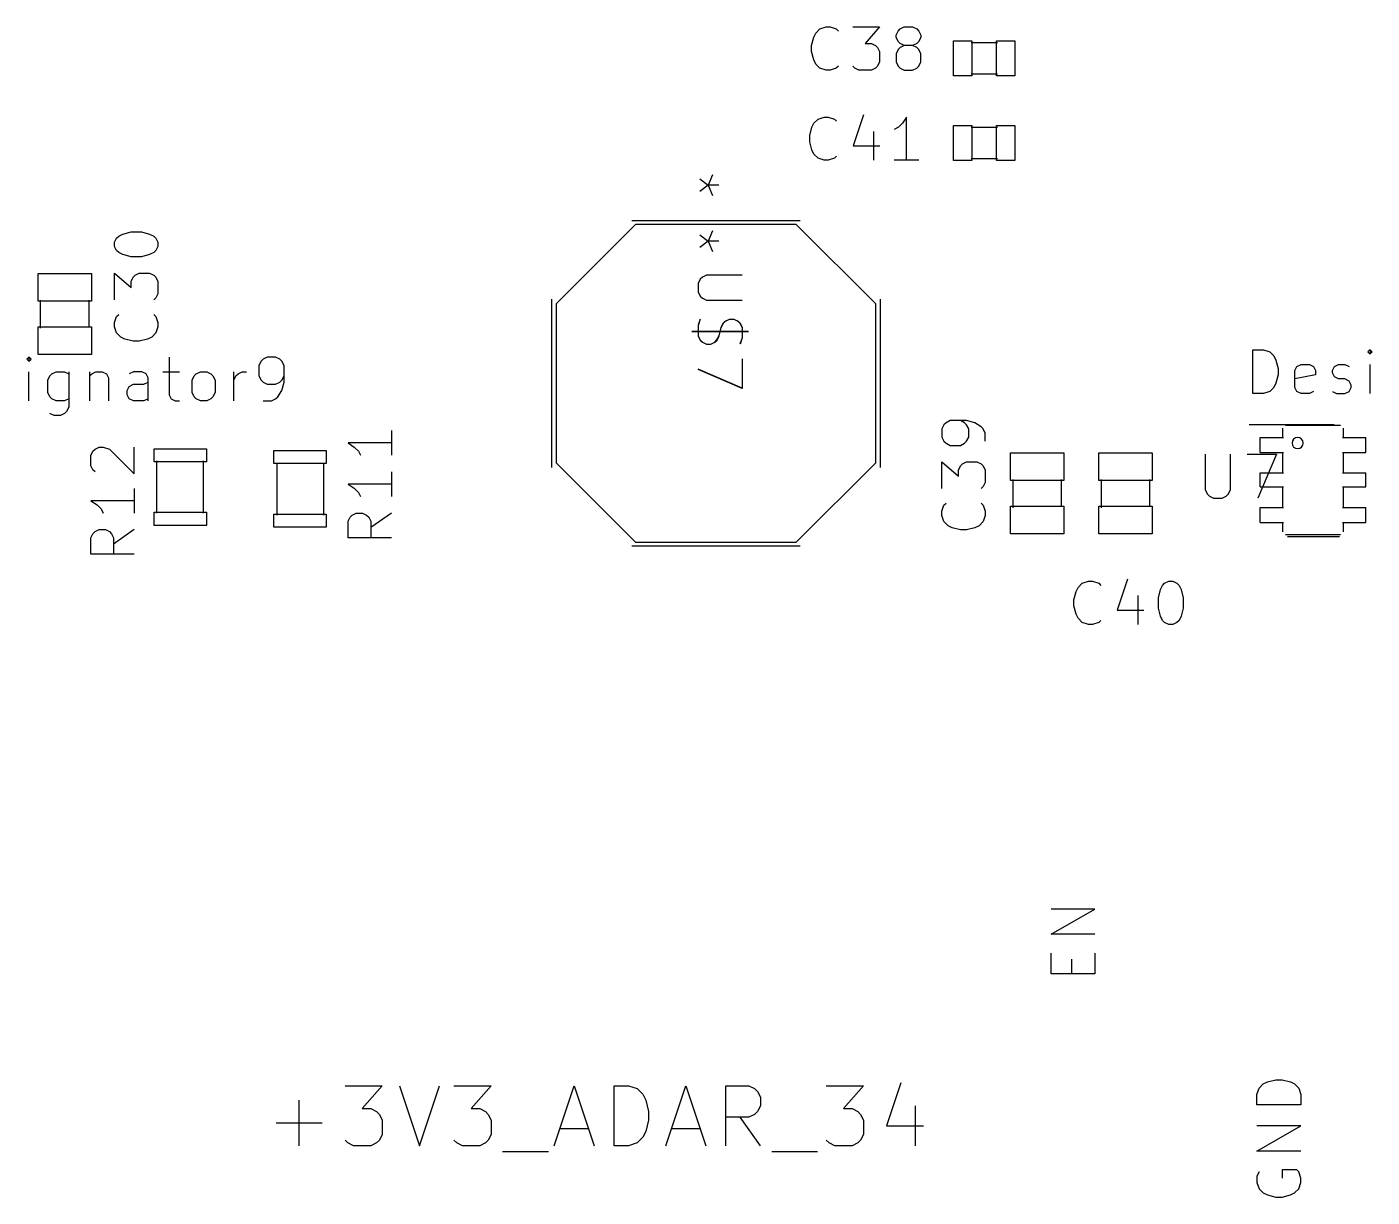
# Model space of a CAD drawing. Header units: millimetres. Extents: x 0 to 280, y -704 to 300.
# Drawn here: x 188.85 to 225.43, y 89.56 to 121.38 of the extents above; entities that cross this region are included whole.
import ezdxf

# ---------------------------------------------------------------- set-up
doc = ezdxf.new("R2010")
doc.units = ezdxf.units.MM
doc.layers.add('F.Fab', color=9, linetype='CONTINUOUS', true_color=0xafafaf)
doc.layers.add('F.Silkscreen', color=41, linetype='CONTINUOUS', true_color=0xf2eda1)

msp = doc.modelspace()

# ---------------------------------------------------------------- linework, layer by layer
at = {"layer": 'F.Fab', "linetype": 'CONTINUOUS'}
for p, q in [((214.0518, 120.0501), (214.0518, 121.0001)), ((214.0518, 121.0001), (214.5519, 121.0001)), ((214.534, 120.952), (215.246, 120.952)), ((214.5519, 121.0001), (214.5519, 120.0501)), ((215.2202, 120.0501), (215.2202, 121.0001)), ((215.2202, 121.0001), (215.7203, 121.0001)), ((215.7203, 121.0001), (215.7203, 120.0501)), ((214.5519, 120.0501), (214.0518, 120.0501)), ((214.534, 120.101), (215.246, 120.101)), ((215.7203, 120.0501), (215.2202, 120.0501)), ((214.0518, 117.7501), (214.0518, 118.7001)), ((214.0518, 118.7001), (214.5519, 118.7001)), ((214.534, 118.652), (215.246, 118.652)), ((214.5519, 118.7001), (214.5519, 117.7501)), ((215.2202, 117.7501), (215.2202, 118.7001)), ((215.2202, 118.7001), (215.7203, 118.7001)), ((215.7203, 118.7001), (215.7203, 117.7501)), ((214.534, 117.801), (215.246, 117.801)), ((214.5519, 117.7501), (214.0518, 117.7501)), ((215.7203, 117.7501), (215.2202, 117.7501)), ((205.4056, 116.008), (203.2466, 113.849)), ((209.7744, 116.008), (205.4056, 116.008)), ((211.9334, 113.849), (209.7744, 116.008)), ((207.152232, 115.72443), (207.379623, 115.553888)), ((207.152232, 115.72443), (207.379623, 115.553888)), ((207.493318, 115.838126), (207.379623, 115.553888)), ((207.493318, 115.838126), (207.379623, 115.553888)), ((207.379623, 115.553888), (207.152232, 115.383345)), ((207.379623, 115.553888), (207.152232, 115.383345)), ((207.663861, 115.553888), (207.379623, 115.553888)), ((207.379623, 115.553888), (207.493318, 115.269649)), ((207.663861, 115.553888), (207.379623, 115.553888)), ((207.379623, 115.553888), (207.493318, 115.269649)), ((189.1538, 113.9256), (189.1538, 114.6757)), ((189.1538, 114.6757), (190.6039, 114.6757)), ((190.6039, 114.6757), (190.6039, 113.9256)), ((207.161909, 114.518535), (207.105061, 114.40484)), ((207.162448, 114.520019), (207.105382, 114.405889)), ((207.218756, 114.575383), (207.161909, 114.518535)), ((207.219513, 114.577085), (207.162448, 114.520019)), ((207.332451, 114.63223), (207.218756, 114.575383)), ((207.333644, 114.63415), (207.219513, 114.577085)), ((208.298861, 114.63223), (207.332451, 114.63223)), ((208.303754, 114.63415), (207.333644, 114.63415)), ((207.105061, 114.40484), (207.105061, 114.177449)), ((207.105061, 114.177449), (207.161909, 114.063754)), ((207.105382, 114.405889), (207.105382, 114.177627)), ((207.105382, 114.177627), (207.162448, 114.063497)), ((190.6039, 113.9256), (189.1538, 113.9256)), ((189.22, 113.189), (189.22, 113.951)), ((190.54, 113.214), (190.54, 113.951)), ((203.2466, 113.849), (203.2466, 109.531)), ((207.161909, 114.063754), (207.218756, 114.006907)), ((207.162448, 114.063497), (207.219513, 114.006431)), ((207.218756, 114.006907), (207.332451, 113.950059)), ((207.219513, 114.006431), (207.333644, 113.949366)), ((207.332451, 113.950059), (208.298861, 113.950059)), ((207.333644, 113.949366), (208.303754, 113.949366)), ((211.9334, 109.531), (211.9334, 113.849)), ((207.161909, 113.43843), (207.105061, 113.267887)), ((207.162448, 113.435778), (207.105382, 113.264582)), ((207.84408, 113.381582), (207.957775, 113.43843)), ((207.847232, 113.378713), (207.961362, 113.435778)), ((207.957775, 113.43843), (208.07147, 113.43843)), ((207.961362, 113.435778), (208.075493, 113.435778)), ((208.07147, 113.43843), (208.185166, 113.381582)), ((208.075493, 113.435778), (208.189624, 113.378713)), ((189.1538, 112.4778), (189.1538, 113.2279)), ((189.1538, 113.2279), (190.6039, 113.2279)), ((190.6039, 113.2279), (190.6039, 112.4778)), ((208.47495, 113.093386), (206.934186, 113.093386)), ((208.469404, 113.097344), (206.934518, 113.097344)), ((207.105061, 113.267887), (207.105061, 112.983649)), ((207.105382, 113.264582), (207.105382, 112.979256)), ((207.673537, 112.983649), (207.730385, 113.21104)), ((207.676036, 112.979256), (207.733101, 113.207517)), ((207.730385, 113.21104), (207.787232, 113.324735)), ((207.733101, 113.207517), (207.790166, 113.321648)), ((207.787232, 113.324735), (207.84408, 113.381582)), ((207.790166, 113.321648), (207.847232, 113.378713)), ((208.185166, 113.381582), (208.242013, 113.324735)), ((208.189624, 113.378713), (208.246689, 113.321648)), ((208.242013, 113.324735), (208.298861, 113.21104)), ((208.246689, 113.321648), (208.303754, 113.207517)), ((208.298861, 113.21104), (208.298861, 112.926801)), ((208.303754, 113.207517), (208.303754, 112.92219)), ((207.105061, 112.983649), (207.161909, 112.869954)), ((207.105382, 112.979256), (207.162448, 112.865125)), ((207.161909, 112.869954), (207.218756, 112.813106)), ((207.162448, 112.865125), (207.219513, 112.80806)), ((207.218756, 112.813106), (207.332451, 112.756259)), ((207.219513, 112.80806), (207.333644, 112.750994)), ((207.332451, 112.756259), (207.446147, 112.756259)), ((207.333644, 112.750994), (207.447774, 112.750994)), ((207.446147, 112.756259), (207.559842, 112.813106)), ((207.447774, 112.750994), (207.561905, 112.80806)), ((207.559842, 112.813106), (207.616689, 112.869954)), ((207.561905, 112.80806), (207.61897, 112.865125)), ((207.616689, 112.869954), (207.673537, 112.983649)), ((207.61897, 112.865125), (207.676036, 112.979256)), ((208.298861, 112.926801), (208.242013, 112.756259)), ((208.303754, 112.92219), (208.246689, 112.750994)), ((190.6039, 112.4778), (189.1538, 112.4778)), ((208.298861, 112.358326), (208.298861, 111.562459)), ((208.303754, 112.351537), (208.303754, 111.552622)), ((208.298861, 111.562459), (207.105061, 112.074088)), ((208.303754, 111.552622), (207.105382, 112.06621)), ((223.078, 110.5486), (224.5766, 110.5486)), ((222.3922, 110.2184), (223.0018, 110.2184)), ((222.3922, 109.812), (222.3922, 110.2184)), ((223.0018, 110.2184), (223.0018, 110.4724)), ((223.0018, 110.2184), (223.0272, 110.2184)), ((224.6274, 110.2184), (224.6528, 110.2184)), ((224.6528, 110.2184), (224.6528, 110.4724)), ((224.6528, 110.2184), (225.2624, 110.2184)), ((225.2624, 109.812), (225.2624, 110.2184)), ((192.3088, 109.5558), (192.3088, 109.9114)), ((192.3088, 109.9114), (193.7312, 109.9114)), ((193.7312, 109.9114), (193.7312, 109.5558)), ((195.5688, 109.5058), (195.5688, 109.8614)), ((195.5688, 109.8614), (196.9912, 109.8614)), ((196.9912, 109.8614), (196.9912, 109.5058)), ((215.6038, 109.0456), (215.6038, 109.7957)), ((215.6038, 109.7957), (217.0539, 109.7957)), ((217.0539, 109.7957), (217.0539, 109.0456)), ((218.0038, 109.0456), (218.0038, 109.7957)), ((218.0038, 109.7957), (219.4539, 109.7957)), ((219.4539, 109.7957), (219.4539, 109.0456)), ((220.895849, 109.763754), (220.895849, 108.793644)), ((221.580633, 108.793644), (221.580633, 109.763754)), ((222.037156, 109.763754), (222.83607, 109.763754)), ((222.83607, 109.763754), (222.322482, 108.565382)), ((222.3922, 109.812), (223.0018, 109.812)), ((223.0018, 109.812), (223.0272, 109.812)), ((223.0018, 109.2532), (223.0018, 109.812)), ((224.6274, 109.812), (224.6528, 109.812)), ((224.6528, 109.812), (225.2624, 109.812)), ((224.6528, 109.2532), (224.6528, 109.812)), ((193.7312, 109.5558), (192.3088, 109.5558)), ((192.385, 108.1588), (192.385, 109.5812)), ((193.655, 108.1588), (193.655, 109.5812)), ((196.9912, 109.5058), (195.5688, 109.5058)), ((195.645, 109.5312), (195.645, 108.1088)), ((196.915, 109.5312), (196.915, 108.1088)), ((203.2466, 109.531), (205.4056, 107.372)), ((209.7744, 107.372), (211.9334, 109.531)), ((217.0539, 109.0456), (215.6038, 109.0456)), ((215.67, 108.309), (215.67, 109.071)), ((216.99, 108.334), (216.99, 109.071)), ((219.4539, 109.0456), (218.0038, 109.0456)), ((218.07, 108.309), (218.07, 109.071)), ((219.39, 108.334), (219.39, 109.071)), ((222.3922, 109.2532), (223.0018, 109.2532)), ((222.3922, 108.8722), (222.3922, 109.2532)), ((223.0018, 109.2532), (223.0272, 109.2532)), ((224.6274, 109.2532), (224.6528, 109.2532)), ((224.6528, 109.2532), (225.2624, 109.2532)), ((225.2624, 108.8722), (225.2624, 109.2532)), ((220.895849, 108.793644), (220.952915, 108.679513)), ((220.952915, 108.679513), (221.00998, 108.622448)), ((221.466503, 108.622448), (221.523568, 108.679513)), ((221.523568, 108.679513), (221.580633, 108.793644)), ((222.3922, 108.8722), (223.0018, 108.8722)), ((223.0018, 108.8722), (223.0272, 108.8722)), ((223.0018, 108.3134), (223.0018, 108.8722)), ((224.6274, 108.8722), (224.6528, 108.8722)), ((224.6528, 108.8722), (225.2624, 108.8722)), ((224.6528, 108.3134), (224.6528, 108.8722)), ((215.6038, 107.5978), (215.6038, 108.3479)), ((215.6038, 108.3479), (217.0539, 108.3479)), ((217.0539, 108.3479), (217.0539, 107.5978)), ((218.0038, 107.5978), (218.0038, 108.3479)), ((218.0038, 108.3479), (219.4539, 108.3479)), ((219.4539, 108.3479), (219.4539, 107.5978)), ((221.00998, 108.622448), (221.124111, 108.565382)), ((221.124111, 108.565382), (221.352372, 108.565382)), ((221.352372, 108.565382), (221.466503, 108.622448)), ((222.3922, 108.3134), (223.0018, 108.3134)), ((222.3922, 107.907), (222.3922, 108.3134)), ((223.0018, 108.3134), (223.0272, 108.3134)), ((224.6274, 108.3134), (224.6528, 108.3134)), ((224.6528, 108.3134), (225.2624, 108.3134)), ((225.2624, 107.907), (225.2624, 108.3134)), ((192.3088, 107.8286), (192.3088, 108.1842)), ((192.3088, 108.1842), (193.7312, 108.1842)), ((193.7312, 108.1842), (193.7312, 107.8286)), ((195.5688, 107.7786), (195.5688, 108.1342)), ((195.5688, 108.1342), (196.9912, 108.1342)), ((196.9912, 108.1342), (196.9912, 107.7786)), ((193.7312, 107.8286), (192.3088, 107.8286)), ((196.9912, 107.7786), (195.5688, 107.7786)), ((217.0539, 107.5978), (215.6038, 107.5978)), ((219.4539, 107.5978), (218.0038, 107.5978)), ((222.3922, 107.907), (223.0018, 107.907)), ((223.0018, 107.907), (223.0272, 107.907)), ((223.0018, 107.653), (223.0018, 107.907)), ((223.078, 107.5768), (224.5766, 107.5768)), ((224.6274, 107.907), (224.6528, 107.907)), ((224.6528, 107.907), (225.2624, 107.907)), ((224.6528, 107.653), (224.6528, 107.907)), ((205.4056, 107.372), (209.7744, 107.372)), ((216.701544, 96.713388), (217.897544, 97.396817)), ((217.897544, 97.396817), (216.701544, 97.396817)), ((217.897544, 96.713388), (216.701544, 96.713388)), ((216.701544, 95.631293), (216.701544, 96.200817)), ((217.271068, 95.631293), (217.271068, 96.02996)), ((217.897544, 96.200817), (217.897544, 95.631293)), ((217.897544, 95.631293), (216.701544, 95.631293)), ((197.502485, 92.593342), (198.515098, 92.593342)), ((198.515098, 92.593342), (197.969845, 91.970196)), ((198.982458, 92.593342), (199.527712, 90.957582)), ((199.527712, 90.957582), (200.072965, 92.593342)), ((200.462432, 92.593342), (201.475045, 92.593342)), ((201.475045, 92.593342), (200.929792, 91.970196)), ((203.188698, 90.957582), (203.733952, 92.593342)), ((203.733952, 92.593342), (204.279205, 90.957582)), ((204.824458, 90.957582), (204.824458, 92.593342)), ((204.824458, 92.593342), (205.213925, 92.593342)), ((205.213925, 92.593342), (205.447605, 92.515449)), ((206.226538, 90.957582), (206.771792, 92.593342)), ((206.771792, 92.593342), (207.317045, 90.957582)), ((207.862298, 90.957582), (207.862298, 92.593342)), ((207.862298, 92.593342), (208.485445, 92.593342)), ((208.485445, 92.593342), (208.641232, 92.515449)), ((210.588565, 92.593342), (211.601178, 92.593342)), ((211.601178, 92.593342), (211.055925, 91.970196)), ((212.613792, 92.671236), (212.224325, 91.502836)), ((222.358496, 92.525959), (222.472401, 92.639864)), ((222.472401, 92.639864), (222.586306, 92.696817)), ((222.586306, 92.696817), (222.814115, 92.753769)), ((222.814115, 92.753769), (222.984972, 92.753769)), ((222.984972, 92.753769), (223.212782, 92.696817)), ((223.212782, 92.696817), (223.326687, 92.639864)), ((223.326687, 92.639864), (223.440592, 92.525959)), ((196.256191, 90.957582), (196.256191, 92.203876)), ((205.447605, 92.515449), (205.603392, 92.359662)), ((205.603392, 92.359662), (205.681285, 92.203876)), ((205.681285, 92.203876), (205.759178, 91.892302)), ((208.641232, 92.515449), (208.719125, 92.437556)), ((208.719125, 92.437556), (208.797018, 92.281769)), ((208.797018, 92.281769), (208.797018, 92.048089)), ((222.301544, 92.355102), (222.358496, 92.525959)), ((222.301544, 92.07034), (222.301544, 92.355102)), ((223.440592, 92.525959), (223.497544, 92.355102)), ((223.497544, 92.355102), (223.497544, 92.07034)), ((197.969845, 91.970196), (198.203525, 91.970196)), ((198.203525, 91.970196), (198.359311, 91.892302)), ((198.359311, 91.892302), (198.437205, 91.814409)), ((200.929792, 91.970196), (201.163472, 91.970196)), ((201.163472, 91.970196), (201.319258, 91.892302)), ((201.319258, 91.892302), (201.397152, 91.814409)), ((205.759178, 91.892302), (205.759178, 91.658622)), ((208.719125, 91.892302), (208.641232, 91.814409)), ((208.797018, 92.048089), (208.719125, 91.892302)), ((211.055925, 91.970196), (211.289605, 91.970196)), ((211.289605, 91.970196), (211.445391, 91.892302)), ((211.445391, 91.892302), (211.523285, 91.814409)), ((213.003258, 92.048089), (213.003258, 90.957582)), ((223.497544, 92.07034), (222.301544, 92.07034)), ((195.633044, 91.580729), (196.879338, 91.580729)), ((198.437205, 91.814409), (198.515098, 91.658622)), ((198.515098, 91.658622), (198.515098, 91.269156)), ((201.397152, 91.814409), (201.475045, 91.658622)), ((201.475045, 91.658622), (201.475045, 91.269156)), ((205.759178, 91.658622), (205.681285, 91.347049)), ((208.485445, 91.736516), (207.862298, 91.736516)), ((208.797018, 90.957582), (208.251765, 91.736516)), ((208.641232, 91.814409), (208.485445, 91.736516)), ((211.523285, 91.814409), (211.601178, 91.658622)), ((211.601178, 91.658622), (211.601178, 91.269156)), ((212.224325, 91.502836), (213.236938, 91.502836)), ((222.301544, 90.817388), (223.497544, 91.500817)), ((223.497544, 91.500817), (222.301544, 91.500817)), ((197.580378, 91.035476), (197.502485, 91.113369)), ((198.437205, 91.113369), (198.359311, 91.035476)), ((198.515098, 91.269156), (198.437205, 91.113369)), ((200.540325, 91.035476), (200.462432, 91.113369)), ((201.397152, 91.113369), (201.319258, 91.035476)), ((201.475045, 91.269156), (201.397152, 91.113369)), ((203.344485, 91.424942), (204.123418, 91.424942)), ((205.603392, 91.191262), (205.447605, 91.035476)), ((205.681285, 91.347049), (205.603392, 91.191262)), ((206.382325, 91.424942), (207.161258, 91.424942)), ((210.666458, 91.035476), (210.588565, 91.113369)), ((211.523285, 91.113369), (211.445391, 91.035476)), ((211.601178, 91.269156), (211.523285, 91.113369)), ((197.736165, 90.957582), (197.580378, 91.035476)), ((198.203525, 90.957582), (197.736165, 90.957582)), ((198.359311, 91.035476), (198.203525, 90.957582)), ((200.696112, 90.957582), (200.540325, 91.035476)), ((201.163472, 90.957582), (200.696112, 90.957582)), ((201.319258, 91.035476), (201.163472, 90.957582)), ((201.786619, 90.801796), (203.032912, 90.801796)), ((205.213925, 90.957582), (204.824458, 90.957582)), ((205.447605, 91.035476), (205.213925, 90.957582)), ((209.108592, 90.801796), (210.354885, 90.801796)), ((210.822245, 90.957582), (210.666458, 91.035476)), ((211.289605, 90.957582), (210.822245, 90.957582)), ((211.445391, 91.035476), (211.289605, 90.957582)), ((223.497544, 90.817388), (222.301544, 90.817388)), ((222.358496, 90.247865), (222.301544, 90.13396)), ((222.301544, 90.13396), (222.301544, 89.963103)), ((223.383639, 90.304817), (222.984972, 90.304817)), ((222.984972, 90.304817), (222.984972, 90.077007)), ((223.440592, 90.247865), (223.383639, 90.304817)), ((223.497544, 90.077007), (223.440592, 90.247865)), ((223.497544, 89.963103), (223.497544, 90.077007)), ((222.301544, 89.963103), (222.358496, 89.792246)), ((222.358496, 89.792246), (222.472401, 89.678341)), ((222.472401, 89.678341), (222.586306, 89.621388)), ((223.212782, 89.621388), (223.326687, 89.678341)), ((223.326687, 89.678341), (223.440592, 89.792246)), ((223.440592, 89.792246), (223.497544, 89.963103)), ((222.586306, 89.621388), (222.814115, 89.564436)), ((222.814115, 89.564436), (222.984972, 89.564436)), ((222.984972, 89.564436), (223.212782, 89.621388))]:
    msp.add_line(p, q, dxfattribs=at)
at = {"layer": 'F.Fab'}
for start, end in [(0, 180), (-180, 0)]:
    msp.add_arc((223.4082, 110.066), 0.1524, start, end, dxfattribs=at)
at = {"layer": 'F.Silkscreen', "linetype": 'CONTINUOUS'}
for p, q in [((210.190594, 120.876146), (210.246619, 121.100247)), ((210.246619, 121.100247), (210.302644, 121.212297)), ((210.302644, 121.212297), (210.414695, 121.324347)), ((210.414695, 121.324347), (210.58277, 121.380372)), ((210.58277, 121.380372), (210.69482, 121.380372)), ((210.69482, 121.380372), (210.862896, 121.324347)), ((210.862896, 121.324347), (210.918921, 121.268322)), ((211.311097, 121.380372), (212.039424, 121.380372)), ((212.039424, 121.380372), (211.647248, 120.932171)), ((212.487625, 121.156272), (212.54365, 121.268322)), ((212.487625, 121.100247), (212.487625, 121.156272)), ((212.54365, 120.988196), (212.487625, 121.100247)), ((212.54365, 121.268322), (212.599675, 121.324347)), ((212.599675, 121.324347), (212.711726, 121.380372)), ((212.711726, 121.380372), (212.935826, 121.380372)), ((212.935826, 121.380372), (213.047877, 121.324347)), ((213.047877, 121.324347), (213.103902, 121.268322)), ((213.103902, 121.268322), (213.159927, 121.156272)), ((213.159927, 121.100247), (213.103902, 120.988196)), ((213.159927, 121.156272), (213.159927, 121.100247)), ((210.190594, 120.708071), (210.190594, 120.876146)), ((211.647248, 120.932171), (211.815323, 120.932171)), ((211.815323, 120.932171), (211.927374, 120.876146)), ((211.927374, 120.876146), (211.983399, 120.820121)), ((211.983399, 120.820121), (212.039424, 120.708071)), ((212.54365, 120.764096), (212.487625, 120.652046)), ((212.599675, 120.932171), (212.54365, 120.988196)), ((212.599675, 120.820121), (212.54365, 120.764096)), ((212.711726, 120.876146), (212.599675, 120.932171)), ((212.711726, 120.876146), (212.599675, 120.820121)), ((212.935826, 120.876146), (212.711726, 120.876146)), ((213.047877, 120.932171), (212.935826, 120.876146)), ((213.047877, 120.820121), (212.935826, 120.876146)), ((213.103902, 120.988196), (213.047877, 120.932171)), ((213.103902, 120.764096), (213.047877, 120.820121)), ((213.159927, 120.652046), (213.103902, 120.764096)), ((210.246619, 120.48397), (210.190594, 120.708071)), ((210.302644, 120.37192), (210.246619, 120.48397)), ((210.414695, 120.25987), (210.302644, 120.37192)), ((212.039424, 120.427945), (211.983399, 120.315895)), ((212.039424, 120.708071), (212.039424, 120.427945)), ((212.487625, 120.652046), (212.487625, 120.427945)), ((212.487625, 120.427945), (212.54365, 120.315895)), ((213.103902, 120.315895), (213.159927, 120.427945)), ((213.159927, 120.427945), (213.159927, 120.652046)), ((210.58277, 120.203844), (210.414695, 120.25987)), ((210.69482, 120.203844), (210.58277, 120.203844)), ((210.862896, 120.25987), (210.69482, 120.203844)), ((210.918921, 120.315895), (210.862896, 120.25987)), ((211.367122, 120.25987), (211.311097, 120.315895)), ((211.479172, 120.203844), (211.367122, 120.25987)), ((211.815323, 120.203844), (211.479172, 120.203844)), ((211.927374, 120.25987), (211.815323, 120.203844)), ((211.983399, 120.315895), (211.927374, 120.25987)), ((212.54365, 120.315895), (212.599675, 120.25987)), ((212.599675, 120.25987), (212.711726, 120.203844)), ((212.711726, 120.203844), (212.935826, 120.203844)), ((212.935826, 120.203844), (213.047877, 120.25987)), ((213.047877, 120.25987), (213.103902, 120.315895)), ((210.364695, 118.874347), (210.53277, 118.930372)), ((210.53277, 118.930372), (210.64482, 118.930372)), ((210.64482, 118.930372), (210.812896, 118.874347)), ((211.597248, 118.986398), (211.317122, 118.14602)), ((212.773776, 118.930372), (212.661726, 118.762297)), ((212.773776, 117.753844), (212.773776, 118.930372)), ((210.140594, 118.426146), (210.196619, 118.650247)), ((210.196619, 118.650247), (210.252644, 118.762297)), ((210.252644, 118.762297), (210.364695, 118.874347)), ((210.812896, 118.874347), (210.868921, 118.818322)), ((211.877374, 118.538196), (211.877374, 117.753844)), ((212.549675, 118.650247), (212.437625, 118.594222)), ((212.661726, 118.762297), (212.549675, 118.650247)), ((210.140594, 118.258071), (210.140594, 118.426146)), ((210.196619, 118.03397), (210.140594, 118.258071)), ((210.252644, 117.92192), (210.196619, 118.03397)), ((210.364695, 117.80987), (210.252644, 117.92192)), ((210.53277, 117.753844), (210.364695, 117.80987)), ((210.812896, 117.80987), (210.64482, 117.753844)), ((210.868921, 117.865895), (210.812896, 117.80987)), ((211.317122, 118.14602), (212.045449, 118.14602)), ((210.64482, 117.753844), (210.53277, 117.753844)), ((213.109927, 117.753844), (212.437625, 117.753844)), ((207.152232, 117.24843), (207.379623, 117.077888)), ((207.152232, 117.24843), (207.379623, 117.077888)), ((207.379623, 117.077888), (207.152232, 116.907345)), ((207.379623, 117.077888), (207.152232, 116.907345)), ((207.493318, 117.362126), (207.379623, 117.077888)), ((207.493318, 117.362126), (207.379623, 117.077888)), ((207.663861, 117.077888), (207.379623, 117.077888)), ((207.379623, 117.077888), (207.493318, 116.793649)), ((207.663861, 117.077888), (207.379623, 117.077888)), ((207.379623, 117.077888), (207.493318, 116.793649)), ((209.876, 116.1096), (205.304, 116.1096)), ((191.234627, 115.524801), (191.290652, 115.636851)), ((191.290652, 115.636851), (191.346677, 115.692877)), ((191.346677, 115.692877), (191.458727, 115.748902)), ((191.458727, 115.748902), (191.682828, 115.804927)), ((191.682828, 115.804927), (191.962954, 115.804927)), ((191.962954, 115.804927), (192.187054, 115.748902)), ((192.187054, 115.748902), (192.299104, 115.692877)), ((192.299104, 115.692877), (192.35513, 115.636851)), ((192.35513, 115.636851), (192.411155, 115.524801)), ((191.234627, 115.412751), (191.234627, 115.524801)), ((191.290652, 115.300701), (191.234627, 115.412751)), ((191.346677, 115.244675), (191.290652, 115.300701)), ((191.458727, 115.18865), (191.346677, 115.244675)), ((192.299104, 115.244675), (192.187054, 115.18865)), ((192.35513, 115.300701), (192.299104, 115.244675)), ((192.411155, 115.412751), (192.35513, 115.300701)), ((192.411155, 115.524801), (192.411155, 115.412751)), ((191.682828, 115.132625), (191.458727, 115.18865)), ((191.962954, 115.132625), (191.682828, 115.132625)), ((192.187054, 115.18865), (191.962954, 115.132625)), ((191.234627, 113.956097), (191.234627, 114.684424)), ((191.234627, 114.684424), (191.682828, 114.292248)), ((191.682828, 114.460323), (191.738853, 114.572374)), ((191.738853, 114.572374), (191.794878, 114.628399)), ((191.794878, 114.628399), (191.906928, 114.684424)), ((191.906928, 114.684424), (192.187054, 114.684424)), ((192.187054, 114.684424), (192.299104, 114.628399)), ((192.299104, 114.628399), (192.35513, 114.572374)), ((192.35513, 114.572374), (192.411155, 114.460323)), ((191.682828, 114.292248), (191.682828, 114.460323)), ((192.411155, 114.460323), (192.411155, 114.124172)), ((192.35513, 114.012122), (192.299104, 113.956097)), ((192.411155, 114.124172), (192.35513, 114.012122)), ((203.1196, 113.976), (203.1196, 109.404)), ((212.0604, 109.404), (212.0604, 113.976)), ((191.234627, 113.33982), (191.290652, 113.507896)), ((191.290652, 113.507896), (191.346677, 113.563921)), ((192.299104, 113.563921), (192.35513, 113.507896)), ((192.35513, 113.507896), (192.411155, 113.33982)), ((191.234627, 113.22777), (191.234627, 113.33982)), ((191.290652, 113.059695), (191.234627, 113.22777)), ((191.402702, 112.947644), (191.290652, 113.059695)), ((192.35513, 113.059695), (192.243079, 112.947644)), ((192.411155, 113.22777), (192.35513, 113.059695)), ((192.411155, 113.33982), (192.411155, 113.22777)), ((191.514752, 112.891619), (191.402702, 112.947644)), ((191.738853, 112.835594), (191.514752, 112.891619)), ((191.906928, 112.835594), (191.738853, 112.835594)), ((192.131029, 112.891619), (191.906928, 112.835594)), ((192.243079, 112.947644), (192.131029, 112.891619)), ((188.906636, 112.403661), (188.849788, 112.346813)), ((188.849788, 112.346813), (188.906636, 112.289966)), ((188.963483, 112.346813), (188.906636, 112.403661)), ((188.906636, 112.403661), (188.906636, 112.289966)), ((188.906636, 112.289966), (188.963483, 112.346813)), ((192.715427, 112.403661), (192.715427, 111.380404)), ((195.273569, 112.346813), (195.216722, 112.289966)), ((195.387264, 112.403661), (195.273569, 112.346813)), ((195.614655, 112.403661), (195.387264, 112.403661)), ((195.72835, 112.346813), (195.614655, 112.403661)), ((195.785198, 112.289966), (195.72835, 112.346813)), ((222.193169, 111.409861), (222.193169, 112.603661)), ((222.193169, 112.603661), (222.477407, 112.603661)), ((222.477407, 112.603661), (222.64795, 112.546813)), ((222.64795, 112.546813), (222.761645, 112.433118)), ((222.761645, 112.433118), (222.818492, 112.319423)), ((222.818492, 112.319423), (222.87534, 112.092032)), ((225.376636, 112.603661), (225.319788, 112.546813)), ((225.319788, 112.546813), (225.376636, 112.489966)), ((225.433483, 112.546813), (225.376636, 112.603661)), ((225.376636, 112.603661), (225.376636, 112.489966)), ((225.376636, 112.489966), (225.433483, 112.546813)), ((188.906636, 111.209861), (188.906636, 112.005728)), ((189.475112, 111.892032), (189.531959, 111.94888)), ((189.531959, 111.94888), (189.645654, 112.005728)), ((189.645654, 112.005728), (189.873045, 112.005728)), ((189.873045, 112.005728), (189.98674, 111.94888)), ((189.98674, 112.005728), (189.98674, 111.039318)), ((190.555217, 112.005728), (190.555217, 111.209861)), ((190.555217, 111.892032), (190.612064, 111.94888)), ((190.612064, 111.94888), (190.725759, 112.005728)), ((190.725759, 112.005728), (190.896302, 112.005728)), ((190.896302, 112.005728), (191.009998, 111.94888)), ((191.009998, 111.94888), (191.066845, 111.835185)), ((191.749017, 112.005728), (191.635322, 111.94888)), ((191.976407, 112.005728), (191.749017, 112.005728)), ((192.090103, 111.94888), (191.976407, 112.005728)), ((192.14695, 111.835185), (192.090103, 111.94888)), ((192.544884, 112.005728), (192.999665, 112.005728)), ((193.397598, 111.892032), (193.454445, 111.94888)), ((193.454445, 111.94888), (193.56814, 112.005728)), ((193.56814, 112.005728), (193.738683, 112.005728)), ((193.738683, 112.005728), (193.852379, 111.94888)), ((193.852379, 111.94888), (193.909226, 111.892032)), ((194.477703, 111.209861), (194.477703, 112.005728)), ((194.53455, 111.892032), (194.591398, 111.94888)), ((194.591398, 111.94888), (194.705093, 112.005728)), ((194.705093, 112.005728), (194.818788, 112.005728)), ((195.216722, 112.289966), (195.159874, 112.17627)), ((195.159874, 112.17627), (195.159874, 111.892032)), ((195.842045, 112.17627), (195.785198, 112.289966)), ((195.842045, 111.721489), (195.842045, 112.17627)), ((222.87534, 112.092032), (222.87534, 111.921489)), ((223.330121, 112.035185), (223.386969, 112.14888)), ((223.330121, 111.580404), (223.330121, 112.035185)), ((223.386969, 112.14888), (223.500664, 112.205728)), ((223.500664, 112.205728), (223.728054, 112.205728)), ((223.728054, 112.205728), (223.84175, 112.14888)), ((223.84175, 112.14888), (223.898597, 112.035185)), ((223.898597, 112.035185), (223.898597, 111.921489)), ((224.353378, 112.035185), (224.410226, 112.14888)), ((224.353378, 111.978337), (224.353378, 112.035185)), ((224.410226, 111.864642), (224.353378, 111.978337)), ((224.410226, 112.14888), (224.523921, 112.205728)), ((224.523921, 112.205728), (224.694464, 112.205728)), ((224.694464, 112.205728), (224.808159, 112.14888)), ((225.376636, 111.409861), (225.376636, 112.205728)), ((189.418264, 111.778337), (189.475112, 111.892032)), ((189.418264, 111.437251), (189.418264, 111.778337)), ((191.066845, 111.835185), (191.066845, 111.209861)), ((191.578474, 111.494099), (191.635322, 111.607794)), ((191.635322, 111.607794), (191.749017, 111.664642)), ((191.749017, 111.664642), (192.033255, 111.664642)), ((192.033255, 111.664642), (192.14695, 111.721489)), ((192.14695, 111.209861), (192.14695, 111.835185)), ((193.34075, 111.778337), (193.397598, 111.892032)), ((193.34075, 111.437251), (193.34075, 111.778337)), ((193.909226, 111.892032), (193.966074, 111.778337)), ((193.966074, 111.778337), (193.966074, 111.437251)), ((194.477703, 111.778337), (194.53455, 111.892032)), ((195.159874, 111.892032), (195.216722, 111.778337)), ((195.216722, 111.778337), (195.273569, 111.721489)), ((195.273569, 111.721489), (195.387264, 111.664642)), ((195.387264, 111.664642), (195.614655, 111.664642)), ((195.614655, 111.664642), (195.72835, 111.721489)), ((195.72835, 111.721489), (195.785198, 111.778337)), ((195.785198, 111.778337), (195.842045, 111.892032)), ((195.785198, 111.494099), (195.842045, 111.721489)), ((222.761645, 111.580404), (222.64795, 111.466709)), ((222.818492, 111.694099), (222.761645, 111.580404)), ((222.87534, 111.921489), (222.818492, 111.694099)), ((223.898597, 111.921489), (223.330121, 111.807794)), ((223.386969, 111.466709), (223.330121, 111.580404)), ((224.523921, 111.807794), (224.410226, 111.864642)), ((224.694464, 111.807794), (224.523921, 111.807794)), ((224.808159, 111.750947), (224.694464, 111.807794)), ((224.865007, 111.637251), (224.808159, 111.750947)), ((224.808159, 111.466709), (224.865007, 111.580404)), ((224.865007, 111.580404), (224.865007, 111.637251)), ((189.475112, 111.323556), (189.418264, 111.437251)), ((189.531959, 111.266709), (189.475112, 111.323556)), ((189.645654, 111.209861), (189.531959, 111.266709)), ((189.98674, 111.266709), (189.873045, 111.209861)), ((191.578474, 111.380404), (191.578474, 111.494099)), ((191.635322, 111.266709), (191.578474, 111.380404)), ((191.749017, 111.209861), (191.635322, 111.266709)), ((192.14695, 111.266709), (192.033255, 111.209861)), ((192.715427, 111.380404), (192.772274, 111.266709)), ((192.772274, 111.266709), (192.885969, 111.209861)), ((193.397598, 111.323556), (193.34075, 111.437251)), ((193.454445, 111.266709), (193.397598, 111.323556)), ((193.56814, 111.209861), (193.454445, 111.266709)), ((193.852379, 111.266709), (193.738683, 111.209861)), ((193.909226, 111.323556), (193.852379, 111.266709)), ((193.966074, 111.437251), (193.909226, 111.323556)), ((195.50096, 111.209861), (195.614655, 111.266709)), ((195.614655, 111.266709), (195.671503, 111.323556)), ((195.671503, 111.323556), (195.785198, 111.494099)), ((222.477407, 111.409861), (222.193169, 111.409861)), ((222.64795, 111.466709), (222.477407, 111.409861)), ((223.500664, 111.409861), (223.386969, 111.466709)), ((223.728054, 111.409861), (223.500664, 111.409861)), ((223.84175, 111.466709), (223.728054, 111.409861)), ((224.353378, 111.466709), (224.467073, 111.409861)), ((224.467073, 111.409861), (224.694464, 111.409861)), ((224.694464, 111.409861), (224.808159, 111.466709)), ((189.588807, 110.811928), (189.475112, 110.868775)), ((189.873045, 111.209861), (189.645654, 111.209861)), ((189.873045, 110.868775), (189.75935, 110.811928)), ((189.929893, 110.925623), (189.873045, 110.868775)), ((189.98674, 111.039318), (189.929893, 110.925623)), ((192.033255, 111.209861), (191.749017, 111.209861)), ((192.885969, 111.209861), (192.999665, 111.209861)), ((193.738683, 111.209861), (193.56814, 111.209861)), ((195.273569, 111.209861), (195.50096, 111.209861)), ((189.75935, 110.811928), (189.588807, 110.811928)), ((213.790652, 110.562877), (213.734627, 110.450826)), ((213.846677, 110.618902), (213.790652, 110.562877)), ((213.958727, 110.674927), (213.846677, 110.618902)), ((214.406928, 110.674927), (213.958727, 110.674927)), ((214.350903, 110.618902), (214.238853, 110.674927)), ((214.406928, 110.562877), (214.350903, 110.618902)), ((214.631029, 110.618902), (214.406928, 110.674927)), ((214.462954, 110.450826), (214.406928, 110.562877)), ((214.799104, 110.506851), (214.631029, 110.618902)), ((214.85513, 110.450826), (214.799104, 110.506851)), ((222.0874, 110.574), (224.3988, 110.574)), ((198.761155, 110.404927), (198.761155, 109.732625)), ((213.734627, 110.450826), (213.734627, 110.226726)), ((213.734627, 110.226726), (213.790652, 110.114675)), ((214.406928, 110.114675), (214.462954, 110.226726)), ((214.462954, 110.226726), (214.462954, 110.450826)), ((214.911155, 110.338776), (214.85513, 110.450826)), ((214.911155, 110.114675), (214.911155, 110.338776)), ((190.591164, 109.730304), (190.647189, 109.842355)), ((190.647189, 109.842355), (190.703214, 109.89838)), ((190.703214, 109.89838), (190.815264, 109.954405)), ((190.815264, 109.954405), (190.927315, 109.954405)), ((190.927315, 109.954405), (191.09539, 109.89838)), ((191.09539, 109.89838), (191.767692, 109.226078)), ((191.767692, 109.226078), (191.767692, 109.954405)), ((198.761155, 110.068776), (197.584627, 110.068776)), ((197.584627, 110.068776), (197.752702, 109.956726)), ((197.752702, 109.956726), (197.864752, 109.844675)), ((197.864752, 109.844675), (197.920778, 109.732625)), ((213.790652, 110.114675), (213.846677, 110.05865)), ((213.846677, 110.05865), (213.958727, 110.002625)), ((213.958727, 110.002625), (214.238853, 110.002625)), ((214.238853, 110.002625), (214.350903, 110.05865)), ((214.350903, 110.05865), (214.406928, 110.114675)), ((190.591164, 109.450179), (190.591164, 109.730304)), ((190.647189, 109.338128), (190.591164, 109.450179)), ((213.734627, 108.826097), (213.734627, 109.554424)), ((213.734627, 109.554424), (214.182828, 109.162248)), ((214.182828, 109.330323), (214.238853, 109.442374)), ((214.238853, 109.442374), (214.294878, 109.498399)), ((214.294878, 109.498399), (214.406928, 109.554424)), ((214.406928, 109.554424), (214.687054, 109.554424)), ((214.687054, 109.554424), (214.799104, 109.498399)), ((214.799104, 109.498399), (214.85513, 109.442374)), ((214.85513, 109.442374), (214.911155, 109.330323)), ((190.703214, 109.282103), (190.647189, 109.338128)), ((198.761155, 109.284424), (198.761155, 108.612122)), ((214.182828, 109.162248), (214.182828, 109.330323)), ((214.911155, 109.330323), (214.911155, 108.994172)), ((191.767692, 108.833902), (191.767692, 108.1616)), ((198.761155, 108.948273), (197.584627, 108.948273)), ((197.584627, 108.948273), (197.752702, 108.836223)), ((197.752702, 108.836223), (197.864752, 108.724172)), ((197.864752, 108.724172), (197.920778, 108.612122)), ((214.85513, 108.882122), (214.799104, 108.826097)), ((214.911155, 108.994172), (214.85513, 108.882122)), ((191.767692, 108.497751), (190.591164, 108.497751)), ((190.591164, 108.497751), (190.759239, 108.385701)), ((190.759239, 108.385701), (190.871289, 108.27365)), ((213.734627, 108.20982), (213.790652, 108.377896)), ((213.790652, 108.377896), (213.846677, 108.433921)), ((214.799104, 108.433921), (214.85513, 108.377896)), ((214.85513, 108.377896), (214.911155, 108.20982)), ((190.871289, 108.27365), (190.927315, 108.1616)), ((197.584627, 107.93982), (197.640652, 108.051871)), ((197.584627, 107.491619), (197.584627, 107.93982)), ((197.640652, 108.051871), (197.696677, 108.107896)), ((197.696677, 108.107896), (197.808727, 108.163921)), ((197.808727, 108.163921), (197.976803, 108.163921)), ((197.976803, 108.163921), (198.088853, 108.107896)), ((198.088853, 108.107896), (198.144878, 108.051871)), ((198.144878, 108.051871), (198.200903, 107.93982)), ((198.761155, 108.163921), (198.200903, 107.771745)), ((198.200903, 107.93982), (198.200903, 107.491619)), ((213.734627, 108.09777), (213.734627, 108.20982)), ((213.790652, 107.929695), (213.734627, 108.09777)), ((213.902702, 107.817644), (213.790652, 107.929695)), ((214.85513, 107.929695), (214.743079, 107.817644)), ((214.911155, 108.09777), (214.85513, 107.929695)), ((214.911155, 108.20982), (214.911155, 108.09777)), ((190.591164, 107.489298), (190.647189, 107.601349)), ((190.647189, 107.601349), (190.703214, 107.657374)), ((190.703214, 107.657374), (190.815264, 107.713399)), ((190.815264, 107.713399), (190.98334, 107.713399)), ((190.98334, 107.713399), (191.09539, 107.657374)), ((191.09539, 107.657374), (191.151415, 107.601349)), ((191.151415, 107.601349), (191.20744, 107.489298)), ((191.767692, 107.713399), (191.20744, 107.321223)), ((214.014752, 107.761619), (213.902702, 107.817644)), ((214.238853, 107.705594), (214.014752, 107.761619)), ((214.406928, 107.705594), (214.238853, 107.705594)), ((214.631029, 107.761619), (214.406928, 107.705594)), ((214.743079, 107.817644), (214.631029, 107.761619)), ((190.591164, 107.041097), (190.591164, 107.489298)), ((191.20744, 107.489298), (191.20744, 107.041097)), ((198.761155, 107.491619), (197.584627, 107.491619)), ((205.304, 107.2704), (209.876, 107.2704)), ((223.1288, 107.526), (224.5512, 107.526)), ((191.767692, 107.041097), (190.591164, 107.041097)), ((217.381097, 106.02871), (217.437122, 106.14076)), ((217.437122, 106.14076), (217.549173, 106.25281)), ((217.549173, 106.25281), (217.717248, 106.308835)), ((217.717248, 106.308835), (217.829298, 106.308835)), ((217.829298, 106.308835), (217.997374, 106.25281)), ((217.997374, 106.25281), (218.053399, 106.196785)), ((218.781726, 106.364861), (218.5016, 105.524483)), ((219.678128, 106.084735), (219.734153, 106.196785)), ((219.734153, 106.196785), (219.790179, 106.25281)), ((219.790179, 106.25281), (219.902229, 106.308835)), ((219.902229, 106.308835), (220.014279, 106.308835)), ((220.014279, 106.308835), (220.126329, 106.25281)), ((220.126329, 106.25281), (220.182355, 106.196785)), ((220.182355, 106.196785), (220.23838, 106.084735)), ((217.325072, 105.804609), (217.381097, 106.02871)), ((217.325072, 105.636534), (217.325072, 105.804609)), ((219.061852, 105.916659), (219.061852, 105.132307)), ((219.622103, 105.860634), (219.678128, 106.084735)), ((219.622103, 105.580509), (219.622103, 105.860634)), ((220.23838, 106.084735), (220.294405, 105.860634)), ((220.294405, 105.860634), (220.294405, 105.580509)), ((217.381097, 105.412433), (217.325072, 105.636534)), ((217.437122, 105.300383), (217.381097, 105.412433)), ((218.5016, 105.524483), (219.229927, 105.524483)), ((219.678128, 105.356408), (219.622103, 105.580509)), ((220.294405, 105.580509), (220.23838, 105.356408)), ((217.549173, 105.188333), (217.437122, 105.300383)), ((217.717248, 105.132307), (217.549173, 105.188333)), ((217.829298, 105.132307), (217.717248, 105.132307)), ((217.997374, 105.188333), (217.829298, 105.132307)), ((218.053399, 105.244358), (217.997374, 105.188333)), ((219.734153, 105.244358), (219.678128, 105.356408)), ((219.790179, 105.188333), (219.734153, 105.244358)), ((219.902229, 105.132307), (219.790179, 105.188333)), ((220.014279, 105.132307), (219.902229, 105.132307)), ((220.126329, 105.188333), (220.014279, 105.132307)), ((220.182355, 105.244358), (220.126329, 105.188333)), ((220.23838, 105.356408), (220.182355, 105.244358))]:
    msp.add_line(p, q, dxfattribs=at)

doc.saveas('drawing.dxf')
